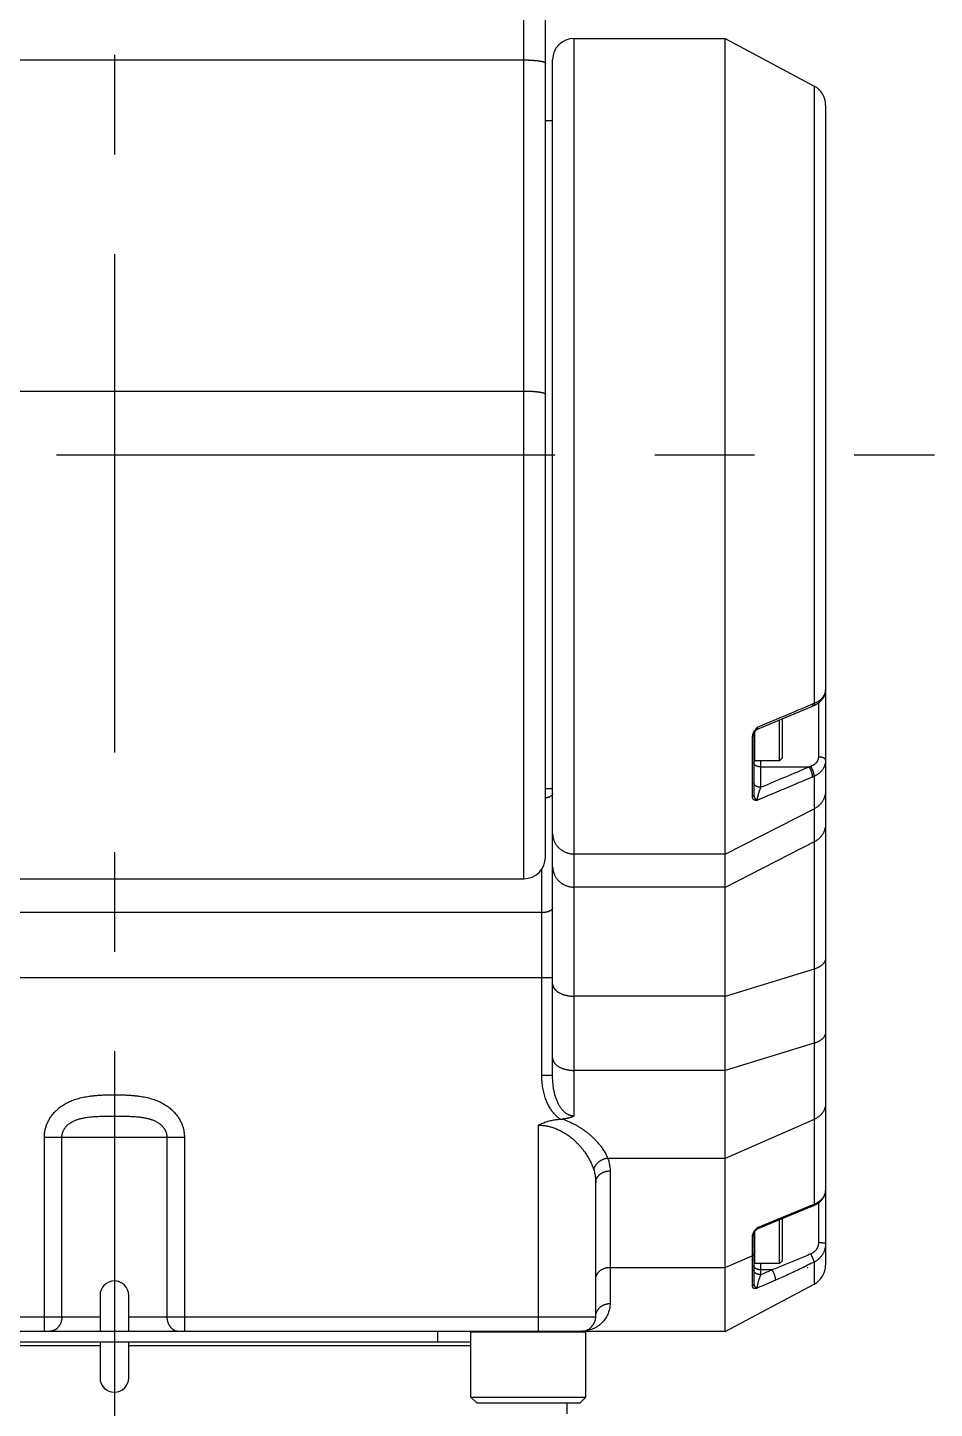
# Model space of a CAD drawing. Extents: x 0 to 3364, y 0 to 2376.
# Drawn here: x 914.1 to 1040.3, y 1127.6 to 1319.8 of the extents above; entities that cross this region are included whole.
import ezdxf

# ---------------------------------------------------------------- set-up
doc = ezdxf.new("R2010")
doc.units = 0
doc.header["$LTSCALE"] = 185.02
doc.linetypes.add('CENTER', pattern=[0.6, 0.375, -0.075, 0.075, -0.075])
doc.layers.get('0').update_dxf_attribs({"linetype": 'CONTINUOUS'})
doc.layers.add('DEFAULT_1', color=7, linetype='CENTER')

msp = doc.modelspace()

# ---------------------------------------------------------------- linework, layer by layer
for p, q in [((983.1641, 1201.3014), (983.1641, 1357.7278)), ((986.1641, 1204.3014), (986.1641, 1344.6545)), ((990.1641, 1318.3014), (1011.1641, 1318.3014)), ((990.1641, 1168.2528), (990.1641, 1318.3014)), ((1011.1641, 1138.2663), (1011.1641, 1318.3014)), ((1011.1641, 1318.2663), (1023.5726, 1311.6686)), ((869.1641, 1315.3013), (983.1641, 1315.3013)), ((987.1641, 1173.9191), (987.1641, 1315.3014)), ((1023.5726, 1311.6686), (1023.5725, 1225.7185)), ((1025.1641, 1309.0198), (1025.1641, 1147.5128)), ((987.1641, 1306.8014), (986.1641, 1306.8014)), ((869.1641, 1269.2027), (983.1641, 1269.2027)), ((1019.1229, 1223.5552), (1023.2714, 1225.2986)), ((1023.2714, 1225.2986), (1023.5275, 1225.4057)), ((1024.1641, 1225.7698), (1024.1641, 1218.2496)), ((1018.7641, 1217.7228), (1018.7641, 1223.4045)), ((1019.1641, 1218.1228), (1019.1641, 1223.5725)), ((1014.9519, 1221.0082), (1014.9519, 1212.7068)), ((1015.1641, 1221.2559), (1015.1641, 1213.0068)), ((1015.2641, 1221.6641), (1015.2641, 1217.7228)), ((1018.7641, 1217.7228), (1015.2641, 1217.7228)), ((1016.1641, 1214.0269), (1016.1641, 1217.7228)), ((1019.1641, 1218.1228), (1018.7641, 1217.7228)), ((1022.8838, 1216.85), (1016.1641, 1216.85)), ((1023.5725, 1215.5498), (1023.5725, 1155.9851)), ((987.1641, 1213.8014), (986.1641, 1213.8014)), ((1011.1641, 1204.7067), (1023.5726, 1211.0267)), ((1023.5726, 1206.4175), (1011.1641, 1200.0974)), ((990.1641, 1204.7418), (1011.1641, 1204.7418)), ((985.6641, 1173.9191), (985.6641, 1202.6433)), ((869.1641, 1201.3014), (983.1641, 1201.3014)), ((1011.1641, 1200.1326), (990.1641, 1200.1326)), ((985.6641, 1196.5796), (866.6641, 1196.5796)), ((1023.5726, 1188.7208), (1011.1641, 1184.9064)), ((987.1641, 1187.4998), (865.1641, 1187.4998)), ((1011.1641, 1184.9415), (990.1641, 1184.9415)), ((1023.5726, 1178.388), (1011.1641, 1174.5736)), ((987.1641, 1173.9191), (985.6641, 1173.9191)), ((1011.1641, 1174.6088), (990.1641, 1174.6088)), ((985.1641, 1166.9891), (985.1641, 1138.3014)), ((1023.5726, 1167.7892), (1011.1641, 1162.3637)), ((916.4173, 1165.3014), (935.9109, 1165.3014)), ((916.4173, 1138.3014), (916.4173, 1165.3014)), ((918.854, 1140.3014), (918.854, 1165.3014)), ((933.4742, 1165.3014), (933.4742, 1140.3014)), ((935.9109, 1165.3014), (935.9109, 1138.3014)), ((994.8264, 1162.3988), (1011.1641, 1162.3988)), ((995.1641, 1160.6159), (995.1641, 1142.1476)), ((993.1641, 1140.3014), (993.1641, 1158.9712)), ((1015.6947, 1152.7223), (1022.3246, 1155.4816)), ((1023.2035, 1155.6761), (1023.4669, 1155.7798)), ((1024.1641, 1156.1547), (1024.1641, 1150.5991)), ((1018.7641, 1147.7101), (1018.7641, 1153.8381)), ((1019.1641, 1148.1101), (1019.1641, 1154.0046)), ((1015.1641, 1151.7951), (1015.1641, 1144.8929)), ((1015.2641, 1152.1136), (1015.2641, 1147.7101)), ((1014.9519, 1151.5047), (1014.9519, 1144.5713)), ((1011.1641, 1147.149), (1014.9519, 1148.8052)), ((1019.1641, 1148.1101), (1018.7641, 1147.7101)), ((1023.5725, 1147.9314), (1023.5726, 1144.8639)), ((995.1641, 1147.1841), (1011.1641, 1147.1841)), ((1018.7641, 1147.7101), (1015.2641, 1147.7101)), ((1016.1641, 1146.1665), (1016.1641, 1147.7101)), ((1017.7138, 1146.8373), (1016.1641, 1146.8373)), ((1022.6136, 1147.107), (1022.6641, 1147.107)), ((1022.6641, 1147.1607), (1022.6641, 1147.107)), ((1011.1641, 1138.2663), (1023.5726, 1144.8639)), ((924.1641, 1143.3014), (924.1641, 1138.3014)), ((928.1641, 1138.3014), (928.1641, 1143.3014)), ((859.1641, 1140.3014), (924.1641, 1140.3014)), ((928.1641, 1140.3014), (993.1641, 1140.3014)), ((841.1641, 1138.3014), (1011.1641, 1138.3014)), ((971.1641, 1138.3014), (971.1641, 1136.8014)), ((975.7933, 1138.2014), (975.8933, 1138.3014)), ((975.7933, 1138.2014), (991.7933, 1138.2014)), ((975.7933, 1129.1014), (975.7933, 1138.2014)), ((991.7933, 1138.2014), (991.6933, 1138.3014)), ((991.7933, 1129.1014), (991.7933, 1138.2014)), ((863.2222, 1136.3011), (924.1641, 1136.3014)), ((863.6643, 1136.8014), (975.7933, 1136.8014)), ((924.1641, 1136.8014), (924.1641, 1131.8014)), ((928.1641, 1131.8014), (928.1641, 1136.8014)), ((928.1641, 1136.3014), (975.7933, 1136.3011)), ((975.7933, 1129.1014), (991.7933, 1129.1014)), ((976.5933, 1128.3014), (975.7933, 1129.1014)), ((990.9933, 1128.3014), (991.7933, 1129.1014)), ((976.5933, 1128.3014), (990.9933, 1128.3014)), ((989.1641, 1128.3014), (989.1641, 1126.8014))]:
    msp.add_line(p, q)
for points in [[(1023.5275, 1225.4057), (1023.5837, 1225.4305), (1023.6393, 1225.4563), (1023.6943, 1225.483), (1023.7487, 1225.5108), (1023.8025, 1225.5394), (1023.8556, 1225.5691), (1023.908, 1225.5996), (1023.9596, 1225.631), (1024.0105, 1225.6633), (1024.0605, 1225.6965), (1024.1097, 1225.7305), (1024.1581, 1225.7653), (1024.2056, 1225.8009), (1024.2521, 1225.8372), (1024.2977, 1225.8744), (1024.3424, 1225.9122), (1024.386, 1225.9508), (1024.4287, 1225.99), (1024.4703, 1226.0299), (1024.5108, 1226.0704), (1024.5503, 1226.1115), (1024.5886, 1226.1532), (1024.6259, 1226.1954), (1024.662, 1226.2382), (1024.6969, 1226.2815), (1024.7307, 1226.3253), (1024.7632, 1226.3695), (1024.7945, 1226.414), (1024.8245, 1226.4589), (1024.8533, 1226.5042), (1024.8808, 1226.5496), (1024.907, 1226.5953), (1024.9319, 1226.6412), (1024.9555, 1226.6871), (1024.9777, 1226.7332), (1024.9987, 1226.7794), (1025.0184, 1226.8257), (1025.0368, 1226.872), (1025.0539, 1226.9184), (1025.0698, 1226.9648), (1025.0844, 1227.0112), (1025.0977, 1227.0575), (1025.1098, 1227.1038), (1025.1206, 1227.15), (1025.1302, 1227.1962), (1025.1386, 1227.2422), (1025.1458, 1227.288), (1025.1518, 1227.3337), (1025.1566, 1227.3793), (1025.1602, 1227.4246), (1025.1626, 1227.4696), (1025.1639, 1227.5144), (1025.1641, 1227.5428)], [(1015.7771, 1222.1503), (1016.4903, 1222.4497), (1019.1229, 1223.5552)], [(1015.1641, 1221.2561), (1015.1642, 1221.2668), (1015.1648, 1221.2857), (1015.1659, 1221.305), (1015.1675, 1221.3248), (1015.1697, 1221.3449), (1015.1724, 1221.3655), (1015.1756, 1221.3864), (1015.1795, 1221.4077), (1015.1839, 1221.4293), (1015.1889, 1221.4512), (1015.1944, 1221.4734), (1015.2005, 1221.496), (1015.2073, 1221.5188), (1015.2109, 1221.5305)], [(1015.2108, 1221.5302), (1015.2141, 1221.5403), (1015.2227, 1221.5653), (1015.2319, 1221.5901), (1015.2418, 1221.6146), (1015.2523, 1221.6388), (1015.2635, 1221.6628), (1015.2753, 1221.6864), (1015.2877, 1221.7098), (1015.3007, 1221.7327), (1015.3144, 1221.7554), (1015.3286, 1221.7777), (1015.3434, 1221.7995), (1015.3588, 1221.821), (1015.3747, 1221.8421), (1015.3912, 1221.8628), (1015.4083, 1221.883), (1015.4258, 1221.9027), (1015.4439, 1221.922), (1015.4625, 1221.9408), (1015.4816, 1221.9591), (1015.5011, 1221.9769), (1015.5211, 1221.9941), (1015.5416, 1222.0108), (1015.5625, 1222.027), (1015.5838, 1222.0426), (1015.6055, 1222.0577), (1015.6276, 1222.0722), (1015.6501, 1222.086), (1015.673, 1222.0993), (1015.6962, 1222.112), (1015.7197, 1222.1241), (1015.7435, 1222.1355), (1015.7676, 1222.1463), (1015.7771, 1222.1503)], [(1023.4669, 1155.7798), (1023.5088, 1155.7965), (1023.5655, 1155.8201), (1023.6216, 1155.8446), (1023.677, 1155.8701), (1023.7318, 1155.8965), (1023.7858, 1155.9239), (1023.8392, 1155.9521), (1023.8919, 1155.9813), (1023.9437, 1156.0113), (1023.9948, 1156.0421), (1024.0451, 1156.0738), (1024.0946, 1156.1064), (1024.1432, 1156.1397), (1024.191, 1156.1739), (1024.2378, 1156.2088), (1024.2838, 1156.2445), (1024.3288, 1156.281), (1024.3729, 1156.3182), (1024.4159, 1156.3561), (1024.458, 1156.3947), (1024.499, 1156.4339), (1024.5389, 1156.4738), (1024.5777, 1156.5143), (1024.6154, 1156.5554), (1024.652, 1156.597), (1024.6874, 1156.6392), (1024.7216, 1156.6819), (1024.7546, 1156.725), (1024.7863, 1156.7685), (1024.8168, 1156.8124), (1024.8461, 1156.8567), (1024.874, 1156.9013), (1024.9007, 1156.9461), (1024.926, 1156.9912), (1024.9501, 1157.0365), (1024.9728, 1157.0819), (1024.9942, 1157.1275), (1025.0144, 1157.1733), (1025.0332, 1157.2191), (1025.0508, 1157.265), (1025.067, 1157.311), (1025.082, 1157.3571), (1025.0957, 1157.4032), (1025.1081, 1157.4492), (1025.1193, 1157.4952), (1025.1292, 1157.5412), (1025.1378, 1157.5871), (1025.1452, 1157.6328), (1025.1514, 1157.6785), (1025.1563, 1157.7239), (1025.16, 1157.7692), (1025.1626, 1157.8142), (1025.1639, 1157.859), (1025.1641, 1157.8879)], [(1015.7799, 1152.5961), (1022.3659, 1155.337), (1022.5063, 1155.3948), (1022.6464, 1155.4522), (1022.7862, 1155.509), (1022.9256, 1155.5652), (1023.0647, 1155.6209), (1023.2035, 1155.6761)], [(1015.1641, 1151.7951), (1015.1642, 1151.801), (1015.1646, 1151.8117), (1015.1653, 1151.823), (1015.1665, 1151.8349), (1015.1681, 1151.8475), (1015.1702, 1151.8607), (1015.1728, 1151.8745), (1015.1758, 1151.8888), (1015.1794, 1151.9038), (1015.1835, 1151.9192), (1015.1882, 1151.9352), (1015.1934, 1151.9517), (1015.1992, 1151.9687), (1015.2056, 1151.9861), (1015.2126, 1152.004), (1015.2202, 1152.0223), (1015.2284, 1152.0411), (1015.2372, 1152.0603), (1015.2468, 1152.0799), (1015.2569, 1152.1), (1015.2677, 1152.1204), (1015.2792, 1152.1411), (1015.2914, 1152.1622), (1015.3042, 1152.1837), (1015.3178, 1152.2054), (1015.3218, 1152.2117)]]:
    msp.add_lwpolyline(points)
for centre, radius, start, end in [((990.1641, 1315.3014), 3, 90, 180), ((1022.1641, 1309.0198), 3, 0, 62), ((1015.2641, 1217.8228), 0.1, 180, 270), ((983.1641, 1204.3014), 3, 270, 360), ((1016.1641, 1151.6728), 1, 112.597045, 147.389056), ((1015.2641, 1147.8101), 0.1, 180, 270), ((1022.1641, 1147.5128), 3, 298, 360), ((926.1641, 1143.3014), 2, 0, 180), ((991.1641, 1140.3014), 2, 270, 360), ((926.1641, 1131.8014), 2, 180, 360)]:
    msp.add_arc(centre, radius, start, end)
for points, start_tangent, end_tangent in [([(983.1641, 1315.3013), (983.3323, 1315.3006), (983.5, 1315.2984), (983.6667, 1315.2949), (983.8317, 1315.2899), (983.9946, 1315.2836), (984.155, 1315.2759), (984.3122, 1315.2668), (984.4658, 1315.2565), (984.6153, 1315.2448), (984.7602, 1315.2319), (984.9002, 1315.2178), (985.0346, 1315.2025), (985.1632, 1315.1862), (985.2855, 1315.1687), (985.4011, 1315.1503), (985.5096, 1315.1309), (985.6108, 1315.1106), (985.7043, 1315.0895), (985.7898, 1315.0676), (985.867, 1315.0451), (985.9358, 1315.0219), (985.9958, 1314.9982), (986.0469, 1314.974), (986.0889, 1314.9494), (986.1218, 1314.9245), (986.1453, 1314.8994), (986.1594, 1314.8741), (986.1641, 1314.8487)], (1, 0), (0, -1)), ([(983.1641, 1269.2027), (983.3323, 1269.202), (983.5, 1269.1999), (983.6667, 1269.1963), (983.8317, 1269.1914), (983.9946, 1269.185), (984.155, 1269.1773), (984.3122, 1269.1683), (984.4658, 1269.1579), (984.6153, 1269.1462), (984.7602, 1269.1333), (984.9002, 1269.1192), (985.0346, 1269.104), (985.1632, 1269.0876), (985.2855, 1269.0701), (985.4011, 1269.0517), (985.5096, 1269.0323), (985.6108, 1269.012), (985.7043, 1268.9909), (985.7898, 1268.969), (985.867, 1268.9465), (985.9358, 1268.9233), (985.9958, 1268.8996), (986.0469, 1268.8754), (986.0889, 1268.8508), (986.1218, 1268.8259), (986.1453, 1268.8008), (986.1594, 1268.7755), (986.1641, 1268.7501)], (1, 0), (0.00000019, -1)), ([(1023.5725, 1225.7185), (1023.7298, 1225.7852), (1023.8814, 1225.8585), (1024.0268, 1225.938), (1024.1654, 1226.0231), (1024.2966, 1226.1136), (1024.42, 1226.2088), (1024.5351, 1226.3083), (1024.6415, 1226.4116), (1024.7388, 1226.5181), (1024.8266, 1226.6274), (1024.9048, 1226.7389), (1024.973, 1226.8522), (1025.031, 1226.9667), (1025.0787, 1227.0821), (1025.116, 1227.1978), (1025.1427, 1227.3134), (1025.1588, 1227.4285), (1025.1641, 1227.5428)], (0.92970216, 0.36831223), (0.00000475, 1)), ([(1015.6947, 1222.4018), (1018.3134, 1223.5037), (1020.8649, 1224.5781), (1023.3533, 1225.6267)], (0.92177278, 0.38773051), (0.92146336, 0.38846529)), ([(1023.3533, 1225.6267), (1023.3571, 1225.5706), (1023.3578, 1225.5187), (1023.3554, 1225.4715), (1023.3498, 1225.4292), (1023.3411, 1225.3923), (1023.3294, 1225.3608), (1023.3147, 1225.335), (1023.2972, 1225.315), (1023.2769, 1225.3011), (1023.2714, 1225.2986)], (0.09217014, -0.99574327), (-0.92213198, -0.38687544)), ([(1023.3533, 1225.6267), (1023.4263, 1225.6574), (1023.4993, 1225.688), (1023.5725, 1225.7185)], (0.92146337, 0.38846527), (0.9234392, 0.38374478)), ([(1023.5726, 1225.7185), (1023.576, 1225.6598), (1023.576, 1225.6058), (1023.5725, 1225.5569), (1023.5658, 1225.5135), (1023.5556, 1225.4757), (1023.5422, 1225.4441), (1023.5257, 1225.4186), (1023.5061, 1225.3996), (1023.486, 1225.3882)], (0.08346973, -0.99651031), (-0.92351985, -0.38355064)), ([(1015.6947, 1222.4018), (1015.6709, 1222.3798), (1015.6481, 1222.3584), (1015.6256, 1222.3368), (1015.6025, 1222.3142), (1015.5783, 1222.2899), (1015.5521, 1222.2631), (1015.5233, 1222.2328), (1015.4919, 1222.1988), (1015.4583, 1222.1609), (1015.4218, 1222.1182), (1015.382, 1222.0695), (1015.3391, 1222.014), (1015.2931, 1221.9507), (1015.2441, 1221.8781), (1015.1922, 1221.794), (1015.14, 1221.6995), (1015.0912, 1221.5988), (1015.0492, 1221.4976), (1015.0145, 1221.3967), (1014.9872, 1221.2967), (1014.9677, 1221.1983), (1014.9559, 1221.102), (1014.9519, 1221.0082)], (-0.73775362, -0.67507007), (-0.00000315, -1)), ([(1015.1641, 1221.2559), (1015.1618, 1221.2256), (1015.1548, 1221.1957), (1015.1432, 1221.1664), (1015.1272, 1221.1382), (1015.107, 1221.1114), (1015.0827, 1221.0863), (1015.0548, 1221.0632), (1015.0234, 1221.0423), (1014.989, 1221.0239), (1014.9519, 1221.0082)], (-0.00000019, -1), (-0.93699261, -0.34934918)), ([(1015.2145, 1221.5415), (1015.2109, 1221.5304)], (-0.31096328, -0.95042193), (-0.30214482, -0.95326204)), ([(1015.6947, 1222.4018), (1015.6777, 1222.3741), (1015.6614, 1222.3478), (1015.6453, 1222.3219), (1015.6289, 1222.2956), (1015.6115, 1222.2681), (1015.5928, 1222.2386), (1015.5723, 1222.2064), (1015.5499, 1222.1713), (1015.5258, 1222.1337), (1015.4997, 1222.0929), (1015.4714, 1222.048), (1015.4407, 1221.9988), (1015.4079, 1221.9447), (1015.3729, 1221.8849), (1015.3358, 1221.818), (1015.2985, 1221.7453), (1015.2636, 1221.6699), (1015.2336, 1221.596), (1015.2145, 1221.5415)], (-0.52153287, -0.85323119), (-0.31096328, -0.95042193)), ([(1015.7771, 1222.1503), (1015.7757, 1222.1497), (1015.7591, 1222.1454), (1015.7444, 1222.1462), (1015.7314, 1222.1519), (1015.7203, 1222.1625), (1015.7109, 1222.1777), (1015.7034, 1222.1975), (1015.6976, 1222.2216), (1015.6936, 1222.2499), (1015.6913, 1222.2823), (1015.6907, 1222.3185), (1015.6919, 1222.3584), (1015.6947, 1222.4018)], (-0.92223195, -0.38663707), (0.08024279, 0.99677535)), ([(1016.1641, 1216.85), (1016.0816, 1216.8521), (1015.9995, 1216.8585), (1015.9187, 1216.8691), (1015.8394, 1216.8838), (1015.7624, 1216.9026), (1015.6882, 1216.9253), (1015.6172, 1216.9517), (1015.5499, 1216.9817), (1015.4869, 1217.0151), (1015.4284, 1217.0516), (1015.375, 1217.091), (1015.327, 1217.133), (1015.2847, 1217.1773), (1015.2484, 1217.2237), (1015.2183, 1217.2718), (1015.1947, 1217.3213), (1015.1778, 1217.3718), (1015.1676, 1217.4231), (1015.1641, 1217.4747)], (-1, 0), (0, 1)), ([(1024.1641, 1218.2496), (1024.1606, 1218.1551), (1024.1499, 1218.0616), (1024.1321, 1217.9696), (1024.1072, 1217.8793), (1024.0754, 1217.7909), (1024.0367, 1217.7048), (1023.9912, 1217.6212), (1023.9391, 1217.5403), (1023.8805, 1217.4625), (1023.8157, 1217.3878), (1023.7448, 1217.3166), (1023.668, 1217.2491), (1023.5858, 1217.1855), (1023.4983, 1217.1259), (1023.4059, 1217.0705), (1023.309, 1217.0195), (1023.2079, 1216.9729), (1023.1031, 1216.931)], (-0.00000535, -1), (-0.93743407, -0.34816283)), ([(1025.1641, 1217.8249), (1025.1588, 1217.6648), (1025.1427, 1217.5062), (1025.116, 1217.3495), (1025.0787, 1217.1953), (1025.031, 1217.0441), (1024.973, 1216.8964), (1024.9048, 1216.7525), (1024.8266, 1216.613), (1024.7388, 1216.4784), (1024.6415, 1216.349), (1024.5351, 1216.2253), (1024.42, 1216.1076), (1024.2966, 1215.9965), (1024.1654, 1215.8922), (1024.0268, 1215.7951), (1023.8814, 1215.7055), (1023.7298, 1215.6237), (1023.5725, 1215.5498)], (-0.00000112, -1), (-0.91642258, -0.400212)), ([(1025.1641, 1217.8249), (1025.1607, 1217.8599), (1025.1505, 1217.8948), (1025.1335, 1217.9291), (1025.11, 1217.9628), (1025.0799, 1217.9955), (1025.0436, 1218.027), (1025.0013, 1218.0572), (1024.9533, 1218.0857), (1024.8999, 1218.1125), (1024.8414, 1218.1374), (1024.7783, 1218.16), (1024.7111, 1218.1804), (1024.6401, 1218.1984), (1024.5658, 1218.2138), (1024.4888, 1218.2266), (1024.4096, 1218.2366), (1024.3287, 1218.2438), (1024.2467, 1218.2482), (1024.1641, 1218.2496)], (0, 1), (-1, 0)), ([(1023.3533, 1215.4573), (1020.8649, 1214.4131), (1018.3134, 1213.343), (1015.6947, 1212.2453)], (-0.92206629, -0.38703198), (-0.92228875, -0.38650157)), ([(1022.8838, 1216.85), (1019.58, 1215.4614), (1016.1641, 1214.0269)], (-0.92182529, -0.38760565), (-0.92205064, -0.38706925)), ([(1023.1031, 1216.931), (1023.0299, 1216.9039), (1022.9568, 1216.8769), (1022.8838, 1216.85)], (-0.93743442, -0.3481619), (-0.93849657, -0.34528856)), ([(1023.3533, 1215.4573), (1023.3571, 1215.5024), (1023.3578, 1215.5523), (1023.3554, 1215.6066), (1023.3498, 1215.6651), (1023.3411, 1215.7272), (1023.3294, 1215.7927), (1023.3147, 1215.861), (1023.2972, 1215.9318), (1023.2769, 1216.0044), (1023.2541, 1216.0786), (1023.2287, 1216.1537), (1023.2011, 1216.2293), (1023.1714, 1216.3049), (1023.1398, 1216.38), (1023.1065, 1216.454), (1023.0717, 1216.5265), (1023.0356, 1216.597), (1022.9986, 1216.665), (1022.9607, 1216.7302), (1022.9224, 1216.792), (1022.8838, 1216.85)], (0.12553319, 0.99208942), (-0.56769158, 0.82324132)), ([(1023.5726, 1215.5498), (1023.576, 1215.5966), (1023.576, 1215.6487), (1023.5725, 1215.7056), (1023.5658, 1215.7668), (1023.5556, 1215.8321), (1023.5422, 1215.9008), (1023.5257, 1215.9726), (1023.5061, 1216.0468), (1023.4836, 1216.123), (1023.4584, 1216.2006), (1023.4306, 1216.2791), (1023.4004, 1216.3578), (1023.3681, 1216.4362), (1023.3339, 1216.5138), (1023.298, 1216.59), (1023.2607, 1216.6642), (1023.2223, 1216.7359), (1023.1831, 1216.8046), (1023.1432, 1216.8698), (1023.1031, 1216.931)], (0.1148139, 0.99338702), (-0.56237901, 0.82687958)), ([(1023.5725, 1215.5498), (1023.4993, 1215.5188), (1023.4263, 1215.488), (1023.3533, 1215.4573)], (-0.92073154, -0.39019666), (-0.9220663, -0.38703196)), ([(987.1641, 1213.1705), (987.1606, 1213.124), (987.1502, 1213.0777), (987.1328, 1213.0319), (987.1085, 1212.9867), (987.0775, 1212.9424), (987.04, 1212.8992), (986.996, 1212.8572), (986.9458, 1212.8166), (986.8896, 1212.7778), (986.8277, 1212.7407), (986.7604, 1212.7057), (986.688, 1212.6728), (986.6108, 1212.6422), (986.5292, 1212.6141), (986.4435, 1212.5886), (986.3542, 1212.5658), (986.2617, 1212.5459), (986.1665, 1212.5288), (986.1641, 1212.5284)], (0, -1), (-0.98736179, -0.15848251)), ([(1016.1641, 1214.0269), (1016.0816, 1214.029), (1015.9995, 1214.0354), (1015.9187, 1214.046), (1015.8394, 1214.0607), (1015.7624, 1214.0795), (1015.6882, 1214.1022), (1015.6172, 1214.1286), (1015.5499, 1214.1586), (1015.4869, 1214.192), (1015.4284, 1214.2285), (1015.375, 1214.2679), (1015.327, 1214.3099), (1015.2847, 1214.3542), (1015.2484, 1214.4006), (1015.2183, 1214.4487), (1015.1947, 1214.4982), (1015.1778, 1214.5488), (1015.1676, 1214.6), (1015.1641, 1214.6516)], (-1, 0), (0, 1)), ([(1015.6947, 1212.2453), (1015.6919, 1212.2759), (1015.6907, 1212.3106), (1015.6913, 1212.3494), (1015.6936, 1212.3922), (1015.6976, 1212.439), (1015.7034, 1212.4896), (1015.7109, 1212.544), (1015.7203, 1212.6022), (1015.7314, 1212.6638), (1015.7444, 1212.7289), (1015.7591, 1212.7973), (1015.7757, 1212.8688), (1015.794, 1212.9433), (1015.8141, 1213.0204), (1015.8359, 1213.1001), (1015.8595, 1213.182), (1015.8846, 1213.2657), (1015.9113, 1213.3508), (1015.9394, 1213.437), (1015.9689, 1213.5237), (1015.9995, 1213.6106), (1016.0312, 1213.6969), (1016.0636, 1213.7823), (1016.0968, 1213.8661), (1016.1303, 1213.9478), (1016.1641, 1214.0269)], (-0.12653853, 0.99196169), (0.3998848, 0.91656541)), ([(1025.1641, 1213.5641), (1025.1587, 1213.3915), (1025.1425, 1213.2194), (1025.1155, 1213.0486), (1025.0778, 1212.8797), (1025.0296, 1212.7133), (1024.9711, 1212.5499), (1024.9024, 1212.3902), (1024.8238, 1212.2347), (1024.7356, 1212.084), (1024.6382, 1211.9387), (1024.5317, 1211.7992), (1024.4168, 1211.6662), (1024.2937, 1211.54), (1024.1629, 1211.4211), (1024.0248, 1211.3099), (1023.8801, 1211.2069), (1023.7292, 1211.1124), (1023.5726, 1211.0267)], (0, -1), (-0.89107429, -0.45385748)), ([(1015.1641, 1213.0068), (1015.1618, 1212.9701), (1015.1548, 1212.9339), (1015.1432, 1212.8985), (1015.1272, 1212.8643), (1015.107, 1212.8318), (1015.0827, 1212.8014), (1015.0548, 1212.7734), (1015.0234, 1212.7481), (1014.989, 1212.7258), (1014.9519, 1212.7068)], (-0.00000015, -1), (-0.91134734, -0.41163823)), ([(1014.9519, 1212.7068), (1014.9559, 1212.6405), (1014.9677, 1212.5783), (1014.9873, 1212.5207), (1015.0145, 1212.4679), (1015.0493, 1212.4203), (1015.0912, 1212.3779), (1015.1401, 1212.3412), (1015.1923, 1212.3116), (1015.2442, 1212.2894), (1015.2932, 1212.2733), (1015.3391, 1212.2618), (1015.3821, 1212.2535), (1015.4218, 1212.2479), (1015.4583, 1212.2441), (1015.4919, 1212.2418), (1015.5233, 1212.2405), (1015.552, 1212.2399), (1015.5782, 1212.24), (1015.6025, 1212.2404), (1015.6256, 1212.2412), (1015.6481, 1212.2423), (1015.6709, 1212.2436), (1015.6947, 1212.2453)], (0.00000423, -1), (0.99689366, 0.07875933)), ([(1015.1641, 1213.0068), (1015.167, 1212.9381), (1015.1754, 1212.8713), (1015.1894, 1212.8066), (1015.2089, 1212.7441), (1015.2337, 1212.684), (1015.2637, 1212.6264), (1015.2986, 1212.5713), (1015.3359, 1212.5215), (1015.3729, 1212.4786), (1015.4079, 1212.4425), (1015.4407, 1212.4117), (1015.4714, 1212.3852), (1015.4997, 1212.3625), (1015.5258, 1212.3429), (1015.5498, 1212.3259), (1015.5723, 1212.311), (1015.5928, 1212.2981), (1015.6115, 1212.2869), (1015.6288, 1212.2772), (1015.6453, 1212.2684), (1015.6614, 1212.2604), (1015.6777, 1212.2527), (1015.6947, 1212.2453)], (0.00000061, -1), (0.92295973, -0.38489652)), ([(987.1641, 1207.6156), (987.1692, 1207.4485), (987.1844, 1207.2819), (987.2097, 1207.1165), (987.245, 1206.9528), (987.2902, 1206.7914), (987.3451, 1206.6327), (987.4095, 1206.4773), (987.4832, 1206.3258), (987.5661, 1206.1787), (987.6577, 1206.0364), (987.7578, 1205.8995), (987.866, 1205.7683), (987.982, 1205.6435), (988.1054, 1205.5253), (988.2358, 1205.4141), (988.3727, 1205.3104), (988.5156, 1205.2146), (988.6641, 1205.1268), (988.8177, 1205.0475), (988.9759, 1204.9768), (989.1381, 1204.9151), (989.3037, 1204.8625), (989.4723, 1204.8193), (989.6432, 1204.7855), (989.8159, 1204.7612), (989.9897, 1204.7467), (990.1641, 1204.7418)], (0, -1), (1, 0)), ([(1025.1641, 1208.9549), (1025.1587, 1208.7823), (1025.1425, 1208.6102), (1025.1155, 1208.4394), (1025.0778, 1208.2705), (1025.0296, 1208.104), (1024.9711, 1207.9407), (1024.9024, 1207.781), (1024.8238, 1207.6255), (1024.7356, 1207.4748), (1024.6382, 1207.3295), (1024.5317, 1207.19), (1024.4168, 1207.057), (1024.2937, 1206.9307), (1024.1629, 1206.8118), (1024.0248, 1206.7007), (1023.8801, 1206.5977), (1023.7292, 1206.5032), (1023.5726, 1206.4175)], (0, -1), (-0.89107429, -0.45385748)), ([(987.1641, 1203.0064), (987.1692, 1202.8393), (987.1844, 1202.6727), (987.2097, 1202.5073), (987.245, 1202.3436), (987.2902, 1202.1821), (987.3451, 1202.0235), (987.4095, 1201.8681), (987.4832, 1201.7166), (987.5661, 1201.5695), (987.6577, 1201.4272), (987.7578, 1201.2903), (987.866, 1201.1591), (987.982, 1201.0342), (988.1054, 1200.916), (988.2358, 1200.8049), (988.3727, 1200.7012), (988.5156, 1200.6053), (988.6641, 1200.5176), (988.8177, 1200.4383), (988.9759, 1200.3676), (989.1381, 1200.3059), (989.3037, 1200.2533), (989.4723, 1200.21), (989.6432, 1200.1762), (989.8159, 1200.152), (989.9897, 1200.1374), (990.1641, 1200.1326)], (0, -1), (1, 0)), ([(987.1641, 1197.2606), (987.1606, 1197.2142), (987.1502, 1197.1679), (987.1328, 1197.1221), (987.1085, 1197.0769), (987.0775, 1197.0326), (987.04, 1196.9893), (986.996, 1196.9473), (986.9458, 1196.9068), (986.8896, 1196.8679), (986.8277, 1196.8309), (986.7604, 1196.7958), (986.688, 1196.7629), (986.6108, 1196.7324), (986.5292, 1196.7043), (986.4435, 1196.6788), (986.3542, 1196.656), (986.2617, 1196.636), (986.1665, 1196.619), (986.0688, 1196.6049), (985.9693, 1196.5939), (985.8684, 1196.586), (985.7665, 1196.5812), (985.6641, 1196.5796)], (0, -1), (-1, 0)), ([(1025.1641, 1190.2522), (1025.1587, 1190.148), (1025.1425, 1190.0442), (1025.1155, 1189.9411), (1025.0778, 1189.8391), (1025.0296, 1189.7387), (1024.9711, 1189.6401), (1024.9024, 1189.5437), (1024.8238, 1189.4498), (1024.7356, 1189.3589), (1024.6382, 1189.2712), (1024.5317, 1189.187), (1024.4168, 1189.1067), (1024.2937, 1189.0305), (1024.1629, 1188.9588), (1024.0248, 1188.8917), (1023.8801, 1188.8295), (1023.7292, 1188.7725), (1023.5726, 1188.7208)], (0, -1), (-0.95585583, -0.29383607)), ([(987.1641, 1186.6759), (987.1692, 1186.5751), (987.1844, 1186.4746), (987.2097, 1186.3747), (987.245, 1186.2759), (987.2902, 1186.1785), (987.3451, 1186.0827), (987.4095, 1185.989), (987.4832, 1185.8975), (987.5661, 1185.8087), (987.6577, 1185.7228), (987.7578, 1185.6402), (987.866, 1185.5611), (987.982, 1185.4857), (988.1054, 1185.4143), (988.2358, 1185.3473), (988.3727, 1185.2847), (988.5156, 1185.2268), (988.6641, 1185.1739), (988.8177, 1185.126), (988.9759, 1185.0833), (989.1381, 1185.0461), (989.3037, 1185.0144), (989.4723, 1184.9882), (989.6432, 1184.9678), (989.8159, 1184.9532), (989.9897, 1184.9444), (990.1641, 1184.9415)], (0, -1), (1, 0)), ([(1025.1641, 1179.9195), (1025.1587, 1179.8153), (1025.1425, 1179.7114), (1025.1155, 1179.6084), (1025.0778, 1179.5064), (1025.0296, 1179.4059), (1024.9711, 1179.3073), (1024.9024, 1179.2109), (1024.8238, 1179.1171), (1024.7356, 1179.0262), (1024.6382, 1178.9385), (1024.5317, 1178.8543), (1024.4168, 1178.774), (1024.2937, 1178.6978), (1024.1629, 1178.626), (1024.0248, 1178.5589), (1023.8801, 1178.4968), (1023.7292, 1178.4397), (1023.5726, 1178.388)], (0, -1), (-0.95585583, -0.29383607)), ([(987.1641, 1176.3432), (987.1692, 1176.2423), (987.1844, 1176.1418), (987.2097, 1176.042), (987.245, 1175.9432), (987.2902, 1175.8457), (987.3451, 1175.75), (987.4095, 1175.6562), (987.4832, 1175.5648), (987.5661, 1175.476), (987.6577, 1175.3901), (987.7578, 1175.3075), (987.866, 1175.2283), (987.982, 1175.1529), (988.1054, 1175.0816), (988.2358, 1175.0145), (988.3727, 1174.952), (988.5156, 1174.8941), (988.6641, 1174.8411), (988.8177, 1174.7932), (988.9759, 1174.7506), (989.1381, 1174.7133), (989.3037, 1174.6816), (989.4723, 1174.6555), (989.6432, 1174.6351), (989.8159, 1174.6205), (989.9897, 1174.6117), (990.1641, 1174.6088)], (0, -1), (1, 0)), ([(988.2382, 1167.8114), (988.0652, 1167.9353), (987.8901, 1168.075), (987.7163, 1168.229), (987.5444, 1168.3978), (987.3749, 1168.5819), (987.2084, 1168.7821), (987.0455, 1168.9988), (986.8868, 1169.2326), (986.7333, 1169.4841), (986.5857, 1169.7537), (986.445, 1170.0418), (986.3122, 1170.3486), (986.1884, 1170.6744), (986.0748, 1171.0192), (985.9725, 1171.3828), (985.8828, 1171.7648), (985.8068, 1172.1646), (985.7459, 1172.5814), (985.7011, 1173.0139), (985.6735, 1173.4604), (985.6641, 1173.9191)], (-0.82797119, 0.56077063), (0.00000079, 1)), ([(990.1641, 1168.2528), (990.0533, 1168.2563), (989.9417, 1168.2672), (989.8292, 1168.2855), (989.7158, 1168.3116), (989.6013, 1168.3457), (989.4858, 1168.3884), (989.3695, 1168.44), (989.2522, 1168.501), (989.1341, 1168.572), (989.0155, 1168.6534), (988.8966, 1168.7457), (988.7781, 1168.849), (988.6605, 1168.9637), (988.544, 1169.0901), (988.4287, 1169.2291), (988.3149, 1169.3812), (988.2031, 1169.5468), (988.0937, 1169.7265), (987.9872, 1169.9209), (987.8839, 1170.1308), (987.7847, 1170.3563), (987.6901, 1170.5978), (987.6008, 1170.8559), (987.5175, 1171.1308), (987.4409, 1171.4228), (987.3721, 1171.7318), (987.3116, 1172.0573), (987.2605, 1172.3996), (987.2193, 1172.758), (987.1891, 1173.1309), (987.1705, 1173.5179), (987.1641, 1173.9191)], (-1, 0.00000321), (0.00000016, 1)), ([(916.4173, 1165.3014), (916.4237, 1165.5498), (916.4428, 1165.7992), (916.4749, 1166.0488), (916.5201, 1166.2978), (916.5783, 1166.5453), (916.6494, 1166.7906), (916.7335, 1167.0331), (916.8304, 1167.2725), (916.9404, 1167.5088), (917.0634, 1167.7415), (917.1996, 1167.9701), (917.3489, 1168.1943), (917.5114, 1168.4137), (917.6874, 1168.6279), (917.8769, 1168.8365), (918.0802, 1169.0392), (918.2975, 1169.2356), (918.5291, 1169.4252), (918.7758, 1169.6079), (919.038, 1169.7833), (919.3164, 1169.9508), (919.6119, 1170.1103), (919.9257, 1170.2612), (920.2594, 1170.4032), (920.6153, 1170.5359), (920.9946, 1170.6586), (921.3913, 1170.7684), (921.8032, 1170.8647), (922.2309, 1170.9478), (922.6741, 1171.0181), (923.1325, 1171.0762), (923.6068, 1171.1229), (924.0964, 1171.1591), (924.5992, 1171.1857), (925.1135, 1171.2037), (925.6364, 1171.2141), (926.1638, 1171.2175), (926.6912, 1171.2141), (927.2141, 1171.2037), (927.7284, 1171.1857), (928.2312, 1171.1591), (928.7208, 1171.123), (929.1952, 1171.0763), (929.6536, 1171.0182), (930.0968, 1170.9479), (930.5245, 1170.8648), (930.9365, 1170.7685), (931.3332, 1170.6587), (931.7127, 1170.536), (932.0687, 1170.4032), (932.4025, 1170.2612), (932.7164, 1170.1103), (933.0119, 1169.9509), (933.2902, 1169.7833), (933.5525, 1169.6079), (933.7991, 1169.4252), (934.0307, 1169.2357), (934.248, 1169.0393), (934.4513, 1168.8366), (934.6409, 1168.628), (934.8168, 1168.4138), (934.9794, 1168.1944), (935.1287, 1167.9702), (935.2648, 1167.7416), (935.3879, 1167.5089), (935.4979, 1167.2725), (935.5948, 1167.033), (935.6789, 1166.7905), (935.75, 1166.5452), (935.8082, 1166.2977), (935.8534, 1166.0487), (935.8855, 1165.7991), (935.9046, 1165.5497), (935.9109, 1165.3014)], (0.00000459, 1), (0.00000458, -1)), ([(1025.1641, 1169.9675), (1025.1587, 1169.8193), (1025.1425, 1169.6716), (1025.1155, 1169.525), (1025.0778, 1169.38), (1025.0296, 1169.2371), (1024.9711, 1169.0968), (1024.9024, 1168.9597), (1024.8238, 1168.8262), (1024.7356, 1168.6969), (1024.6382, 1168.5721), (1024.5317, 1168.4524), (1024.4168, 1168.3382), (1024.2937, 1168.2298), (1024.1629, 1168.1278), (1024.0248, 1168.0323), (1023.8801, 1167.9439), (1023.7292, 1167.8628), (1023.5726, 1167.7892)], (0, -1), (-0.91624174, -0.40062586)), ([(918.854, 1165.3014), (918.8577, 1165.4256), (918.869, 1165.5503), (918.8878, 1165.6751), (918.9143, 1165.7996), (918.9484, 1165.9234), (918.9903, 1166.046), (919.0399, 1166.1672), (919.0972, 1166.287), (919.1625, 1166.4051), (919.2358, 1166.5214), (919.3173, 1166.6358), (919.4071, 1166.7479), (919.5054, 1166.8576), (919.6125, 1166.9647), (919.7287, 1167.069), (919.8543, 1167.1703), (919.9897, 1167.2685), (920.1354, 1167.3633), (920.2922, 1167.4547), (920.4609, 1167.5424), (920.6424, 1167.6261), (920.8379, 1167.7058), (921.0489, 1167.7813), (921.2775, 1167.8523), (921.5261, 1167.9187), (921.7972, 1167.98), (922.0877, 1168.0349), (922.3974, 1168.083), (922.728, 1168.1246), (923.0805, 1168.1598), (923.4561, 1168.1888), (923.856, 1168.2122), (924.2804, 1168.2303), (924.7271, 1168.2435), (925.1935, 1168.2526), (925.6747, 1168.2578), (926.1638, 1168.2594), (926.6529, 1168.2578), (927.1341, 1168.2526), (927.6005, 1168.2436), (928.0473, 1168.2303), (928.4717, 1168.2122), (928.8717, 1168.1889), (929.2473, 1168.1598), (929.5999, 1168.1247), (929.9305, 1168.0831), (930.2402, 1168.0349), (930.5308, 1167.9801), (930.8019, 1167.9187), (931.0507, 1167.8523), (931.2793, 1167.7813), (931.4904, 1167.7059), (931.6859, 1167.6261), (931.8673, 1167.5424), (932.0361, 1167.4547), (932.1929, 1167.3633), (932.3386, 1167.2685), (932.474, 1167.1704), (932.5996, 1167.069), (932.7157, 1166.9647), (932.8228, 1166.8576), (932.9211, 1166.7479), (933.0109, 1166.6358), (933.0924, 1166.5215), (933.1657, 1166.4051), (933.231, 1166.287), (933.2884, 1166.1672), (933.338, 1166.046), (933.3799, 1165.9233), (933.414, 1165.7995), (933.4405, 1165.675), (933.4593, 1165.5503), (933.4705, 1165.4256), (933.4742, 1165.3014)], (0.00000222, 1), (0.00000222, -1)), ([(985.1641, 1166.9891), (985.4771, 1167.1378), (985.787, 1167.27), (986.0948, 1167.3864), (986.4014, 1167.4881), (986.7072, 1167.5756), (987.013, 1167.6493), (987.3193, 1167.7096), (987.6259, 1167.7567), (987.9323, 1167.7906), (988.2382, 1167.8114)], (0.89439927, 0.44726942), (0.99890835, 0.0467131)), ([(985.1641, 1166.9891), (985.412, 1166.9842), (985.6615, 1166.9695), (985.9127, 1166.9447), (986.1657, 1166.9096), (986.4206, 1166.8638), (986.6773, 1166.8071), (986.936, 1166.7392), (987.1972, 1166.6594), (987.4614, 1166.5672), (987.7288, 1166.4619), (987.9994, 1166.3429), (988.2725, 1166.2098), (988.5475, 1166.0622), (988.8234, 1165.9001), (989.0993, 1165.7233), (989.3744, 1165.5321), (989.6476, 1165.3266), (989.918, 1165.1071), (990.1846, 1164.8739), (990.4465, 1164.6274), (990.7026, 1164.3684), (990.9513, 1164.0981), (991.1915, 1163.8174), (991.422, 1163.5276), (991.6415, 1163.2303), (991.8489, 1162.9268), (992.0433, 1162.6185), (992.2237, 1162.3072), (992.3893, 1161.9943), (992.5395, 1161.6813), (992.6738, 1161.3695), (992.792, 1161.0601), (992.894, 1160.7541)], (1, -0.00000185), (0.29466322, -0.95560116)), ([(988.2382, 1167.8114), (988.3871, 1167.8196), (988.5439, 1167.8298)], (0.99890835, 0.0467131), (0.99780431, 0.06623115)), ([(990.1641, 1168.2528), (990.0118, 1168.1815), (989.8567, 1168.1169), (989.6998, 1168.0591), (989.5418, 1168.0081), (989.3811, 1167.9632), (989.2177, 1167.9243), (989.0521, 1167.8915), (988.8846, 1167.8649), (988.7151, 1167.8443), (988.5439, 1167.8298)], (-0.89657273, -0.44289654), (-0.9978043, -0.06623131)), ([(988.5439, 1167.8298), (988.8762, 1167.7112), (989.2112, 1167.5796), (989.5479, 1167.4346), (989.8852, 1167.2762), (990.2221, 1167.1044), (990.5574, 1166.9194), (990.8901, 1166.7213), (991.2191, 1166.5104), (991.5431, 1166.2871), (991.8612, 1166.0518), (992.1718, 1165.8052), (992.4732, 1165.5485), (992.764, 1165.2825), (993.043, 1165.0085), (993.3085, 1164.7278), (993.5594, 1164.4417), (993.7945, 1164.1514), (994.0127, 1163.8585), (994.2132, 1163.5643), (994.3952, 1163.2701), (994.5583, 1162.9771), (994.7021, 1162.6864), (994.8264, 1162.3988)], (0.94710104, -0.32093554), (0.37207893, -0.92820109)), ([(992.894, 1160.7541), (992.9165, 1160.8616), (992.9471, 1160.9687), (992.9855, 1161.0749), (993.0317, 1161.1797), (993.0853, 1161.2827), (993.1462, 1161.3836), (993.2142, 1161.4818), (993.2889, 1161.5769), (993.3701, 1161.6686), (993.4573, 1161.7565), (993.5503, 1161.8402), (993.6487, 1161.9193), (993.7519, 1161.9936), (993.8597, 1162.0627), (993.9715, 1162.1262), (994.0868, 1162.1841), (994.2053, 1162.236), (994.3264, 1162.2816), (994.4496, 1162.3209), (994.5743, 1162.3536), (994.7001, 1162.3796), (994.8264, 1162.3988)], (0.16977201, 0.98548337), (0.992304, 0.12382558)), ([(994.8264, 1162.3988), (994.9287, 1162.1086), (995.0129, 1161.8148), (995.0788, 1161.518), (995.1261, 1161.2188), (995.1546, 1160.9179), (995.1641, 1160.6159)], (0.35965092, -0.93308693), (0.0000005, -1)), ([(992.894, 1160.7541), (992.9758, 1160.4639), (993.0431, 1160.1701), (993.0958, 1159.8733), (993.1337, 1159.5741), (993.1565, 1159.2732), (993.1641, 1158.9712)], (0.29466311, -0.9556012), (0.0000001, -1)), ([(993.1641, 1158.9712), (993.1684, 1159.0787), (993.1812, 1159.1859), (993.2026, 1159.292), (993.2323, 1159.3969), (993.2703, 1159.4998), (993.3164, 1159.6006), (993.3704, 1159.6986), (993.4321, 1159.7935), (993.5012, 1159.8849), (993.5774, 1159.9724), (993.6605, 1160.0556), (993.7499, 1160.1341), (993.8454, 1160.2077), (993.9466, 1160.276), (994.053, 1160.3387), (994.1641, 1160.3955), (994.2796, 1160.4463), (994.3988, 1160.4907), (994.5213, 1160.5286), (994.6465, 1160.5598), (994.774, 1160.5843), (994.9031, 1160.6018), (995.0333, 1160.6123), (995.1641, 1160.6159)], (0, 1), (1, 0)), ([(1023.5725, 1155.9851), (1023.7295, 1156.0535), (1023.8807, 1156.1285), (1024.0255, 1156.2099), (1024.1635, 1156.2972), (1024.2941, 1156.39), (1024.417, 1156.4878), (1024.5317, 1156.5903), (1024.6377, 1156.6969), (1024.7349, 1156.8071), (1024.8229, 1156.9205), (1024.9013, 1157.0367), (1024.9699, 1157.1551), (1025.0286, 1157.2754), (1025.077, 1157.397), (1025.1149, 1157.5195), (1025.1422, 1157.6425), (1025.1586, 1157.7654), (1025.1641, 1157.8879)], (0.92649595, 0.37630474), (0.00000351, 1)), ([(1022.3246, 1155.4816), (1022.3205, 1155.4355), (1022.3132, 1155.3948), (1022.3026, 1155.3598), (1022.2889, 1155.3307), (1022.2722, 1155.3079), (1022.2525, 1155.2913), (1022.2393, 1155.2845)], (-0.04952924, -0.99877267), (-0.92304865, -0.38468324)), ([(1022.3246, 1155.4816), (1022.7408, 1155.6531), (1023.1568, 1155.8209), (1023.5725, 1155.9851)], (0.92323008, 0.38424761), (0.93146172, 0.36383934)), ([(1023.5726, 1155.9851), (1023.5655, 1155.9375), (1023.5552, 1155.8954), (1023.5416, 1155.8591), (1023.5249, 1155.8288), (1023.5052, 1155.8049), (1023.4826, 1155.7874), (1023.4669, 1155.7798)], (-0.1064411, -0.99431901), (-0.93130709, -0.36423495)), ([(1015.6947, 1152.7223), (1015.6712, 1152.7019), (1015.6484, 1152.6818), (1015.6256, 1152.6613), (1015.6021, 1152.6398), (1015.5773, 1152.6165), (1015.5504, 1152.5909), (1015.5211, 1152.5621), (1015.4895, 1152.5303), (1015.4557, 1152.4951), (1015.4191, 1152.4556), (1015.3794, 1152.411), (1015.3371, 1152.3612), (1015.2917, 1152.3047), (1015.2435, 1152.2406), (1015.1926, 1152.1674), (1015.1404, 1152.0848), (1015.0918, 1151.9979), (1015.0496, 1151.9108), (1015.0147, 1151.825), (1014.9874, 1151.741), (1014.9677, 1151.6593), (1014.9559, 1151.5804), (1014.9519, 1151.5047)], (-0.75852554, -0.65164331), (-0.00000332, -1)), ([(1015.1641, 1151.7951), (1015.1618, 1151.7596), (1015.1548, 1151.7245), (1015.1432, 1151.6902), (1015.1272, 1151.6571), (1015.107, 1151.6257), (1015.0827, 1151.5962), (1015.0548, 1151.5691), (1015.0234, 1151.5446), (1014.989, 1151.523), (1014.9519, 1151.5047)], (0, -1), (-0.91624179, -0.40062573)), ([(1015.6947, 1152.7223), (1015.6779, 1152.6986), (1015.6616, 1152.6759), (1015.6453, 1152.6535), (1015.6286, 1152.6307), (1015.6108, 1152.6068), (1015.5916, 1152.5812), (1015.5707, 1152.5534), (1015.5481, 1152.5238), (1015.524, 1152.4922), (1015.4978, 1152.4579), (1015.4695, 1152.4205), (1015.4393, 1152.3801), (1015.4068, 1152.3359), (1015.3724, 1152.2874), (1015.336, 1152.2337), (1015.3218, 1152.2117)], (-0.57560693, -0.81772652), (-0.53892854, -0.84235149)), ([(1015.7799, 1152.5961), (1015.7638, 1152.5914), (1015.7491, 1152.5917), (1015.7361, 1152.5968), (1015.7248, 1152.6067), (1015.7153, 1152.6212), (1015.7075, 1152.6403), (1015.7015, 1152.6637), (1015.6972, 1152.6911), (1015.6947, 1152.7223)], (-0.92314441, -0.38445337), (-0.05168425, 0.99866348)), ([(1024.1641, 1150.5991), (1024.1605, 1150.4894), (1024.1496, 1150.381), (1024.1316, 1150.2743), (1024.1064, 1150.1696), (1024.0744, 1150.0671), (1024.0354, 1149.9671), (1023.9898, 1149.87), (1023.9376, 1149.776), (1023.8791, 1149.6853), (1023.8143, 1149.5982), (1023.7436, 1149.5149), (1023.6671, 1149.4358), (1023.5851, 1149.361), (1023.4978, 1149.2907), (1023.4057, 1149.2252), (1023.3089, 1149.1647), (1023.208, 1149.1093), (1023.1031, 1149.0592)], (-0.00000444, -1), (-0.91406325, -0.40557165)), ([(1025.1641, 1150.5118), (1025.1587, 1150.3306), (1025.1423, 1150.151), (1025.1153, 1149.9739), (1025.0776, 1149.7997), (1025.0295, 1149.6289), (1024.9711, 1149.462), (1024.9026, 1149.2995), (1024.8244, 1149.142), (1024.7365, 1148.9897), (1024.6394, 1148.8432), (1024.5333, 1148.703), (1024.4186, 1148.5694), (1024.2955, 1148.443), (1024.1647, 1148.3241), (1024.0265, 1148.2131), (1023.8814, 1148.1105), (1023.7299, 1148.0165), (1023.5725, 1147.9314)], (-0.00000266, -1), (-0.89337137, -0.44931904)), ([(1025.1641, 1150.5118), (1025.1607, 1150.519), (1025.1505, 1150.5262), (1025.1335, 1150.5333), (1025.11, 1150.5402), (1025.0799, 1150.5469), (1025.0436, 1150.5534), (1025.0013, 1150.5596), (1024.9533, 1150.5654), (1024.8999, 1150.571), (1024.8414, 1150.5761), (1024.7783, 1150.5807), (1024.7111, 1150.5849), (1024.6401, 1150.5886), (1024.5658, 1150.5918), (1024.4888, 1150.5944), (1024.4096, 1150.5965), (1024.3287, 1150.5979), (1024.2467, 1150.5988), (1024.1641, 1150.5991)], (0, 1), (-1, 0.00000001)), ([(1015.1641, 1149.0956), (1015.1622, 1149.0633), (1015.1564, 1149.0313), (1015.1468, 1148.9999), (1015.1336, 1148.9695), (1015.1167, 1148.9403), (1015.0965, 1148.9125), (1015.073, 1148.8866), (1015.0465, 1148.8627), (1015.0173, 1148.841), (1014.9857, 1148.8218), (1014.9519, 1148.8052)], (0, -1), (-0.91624174, -0.40062586)), ([(1023.1031, 1149.0592), (1022.1939, 1148.6606), (1021.2786, 1148.2688), (1020.3673, 1147.8882), (1019.4668, 1147.5218), (1018.581, 1147.171), (1017.7138, 1146.8373)], (-0.91406397, -0.40557004), (-0.93508217, -0.35443101)), ([(1023.5725, 1147.9314), (1022.6634, 1147.4757), (1021.7481, 1147.028), (1020.8368, 1146.5934), (1019.9363, 1146.1751), (1019.0504, 1145.7749), (1018.1833, 1145.3944)], (-0.89178795, -0.45245358), (-0.91799205, -0.39659878)), ([(1023.5726, 1147.9314), (1023.5686, 1147.9642), (1023.5614, 1148.0025), (1023.5509, 1148.046), (1023.5373, 1148.0946), (1023.5206, 1148.1478), (1023.5009, 1148.2053), (1023.4785, 1148.2666), (1023.4534, 1148.3314), (1023.4258, 1148.3991), (1023.3959, 1148.4693), (1023.364, 1148.5416), (1023.3303, 1148.6153), (1023.2949, 1148.6899), (1023.2582, 1148.765), (1023.2204, 1148.84), (1023.1817, 1148.9144), (1023.1426, 1148.9877), (1023.1031, 1149.0592)], (-0.07666009, 0.99705729), (-0.48857387, 0.87252254)), ([(993.1641, 1145.5394), (993.1681, 1145.6427), (993.1799, 1145.7456), (993.1996, 1145.8476), (993.227, 1145.9484), (993.262, 1146.0477), (993.3046, 1146.1449), (993.3545, 1146.2397), (993.4115, 1146.3318), (993.4755, 1146.4207), (993.5461, 1146.5061), (993.6231, 1146.5878), (993.7062, 1146.6653), (993.795, 1146.7383), (993.8893, 1146.8067), (993.9886, 1146.87), (994.0925, 1146.9281), (994.2006, 1146.9807), (994.3126, 1147.0276), (994.4279, 1147.0686), (994.5461, 1147.1036), (994.6668, 1147.1324), (994.7894, 1147.155), (994.9135, 1147.1711), (995.0386, 1147.1809), (995.1641, 1147.1841)], (0, 1), (1, 0)), ([(1016.1641, 1146.8373), (1016.0816, 1146.8394), (1015.9995, 1146.8458), (1015.9187, 1146.8564), (1015.8394, 1146.8711), (1015.7624, 1146.8899), (1015.6882, 1146.9126), (1015.6172, 1146.939), (1015.5499, 1146.969), (1015.4869, 1147.0024), (1015.4284, 1147.0389), (1015.375, 1147.0783), (1015.327, 1147.1203), (1015.2847, 1147.1646), (1015.2484, 1147.211), (1015.2183, 1147.2591), (1015.1947, 1147.3086), (1015.1778, 1147.3591), (1015.1676, 1147.4104), (1015.1641, 1147.462)], (-1, 0), (0, 1)), ([(1016.1641, 1146.1665), (1016.0816, 1146.1686), (1015.9995, 1146.175), (1015.9187, 1146.1856), (1015.8394, 1146.2004), (1015.7624, 1146.2191), (1015.6882, 1146.2418), (1015.6172, 1146.2682), (1015.5499, 1146.2982), (1015.4869, 1146.3316), (1015.4284, 1146.3681), (1015.375, 1146.4075), (1015.327, 1146.4495), (1015.2847, 1146.4939), (1015.2484, 1146.5403), (1015.2183, 1146.5884), (1015.1947, 1146.6379), (1015.1778, 1146.6884), (1015.1676, 1146.7396), (1015.1641, 1146.7912)], (-1, 0), (0, 1)), ([(1015.6947, 1144.3206), (1015.6885, 1144.3427), (1015.6839, 1144.3691), (1015.6811, 1144.3996), (1015.68, 1144.4342), (1015.6806, 1144.4727), (1015.6829, 1144.5152), (1015.6869, 1144.5616), (1015.6928, 1144.6119), (1015.7004, 1144.6663), (1015.7099, 1144.7245), (1015.7212, 1144.7864), (1015.7344, 1144.8517), (1015.7494, 1144.9203), (1015.7662, 1144.9922), (1015.7849, 1145.0672), (1015.8053, 1145.145), (1015.8276, 1145.2253), (1015.8516, 1145.308), (1015.8773, 1145.3927), (1015.9047, 1145.4789), (1015.9335, 1145.5663), (1015.9636, 1145.6543), (1015.9951, 1145.7425), (1016.0275, 1145.8304), (1016.0609, 1145.9172), (1016.0949, 1146.0025), (1016.1294, 1146.0858), (1016.1641, 1146.1665)], (-0.33231898, 0.94316706), (0.40243238, 0.91544971)), ([(1017.7138, 1146.8373), (1016.9433, 1146.5036), (1016.1641, 1146.1665)], (-0.91760471, -0.39749414), (-0.9178312, -0.39697089)), ([(1018.1833, 1145.3944), (1018.1918, 1145.4331), (1018.197, 1145.4771), (1018.1989, 1145.5262), (1018.1974, 1145.58), (1018.1927, 1145.6382), (1018.1846, 1145.7003), (1018.1733, 1145.766), (1018.1588, 1145.8347), (1018.1413, 1145.906), (1018.1208, 1145.9794), (1018.0976, 1146.0544), (1018.0717, 1146.1306), (1018.0433, 1146.2072), (1018.0127, 1146.284), (1017.98, 1146.3602), (1017.9454, 1146.4354), (1017.9093, 1146.5091), (1017.8718, 1146.5807), (1017.8333, 1146.6498), (1017.7939, 1146.7159), (1017.754, 1146.7785), (1017.7138, 1146.8373)], (0.27174368, 0.96236967), (-0.57915278, 0.81521902)), ([(1022.6641, 1147.1607), (1022.6389, 1147.1339), (1022.6136, 1147.107)], (-0.68421447, -0.72928085), (-0.68626855, -0.72734825)), ([(1015.1641, 1144.8929), (1015.1618, 1144.8535), (1015.1548, 1144.8146), (1015.1432, 1144.7767), (1015.1272, 1144.7401), (1015.107, 1144.7053), (1015.0827, 1144.6726), (1015.0548, 1144.6426), (1015.0234, 1144.6155), (1014.989, 1144.5916), (1014.9519, 1144.5713)], (0.00000037, -1), (-0.90005601, -0.43577424)), ([(1014.9519, 1144.5713), (1014.9554, 1144.5231), (1014.966, 1144.4789), (1014.9835, 1144.4388), (1015.0078, 1144.4031), (1015.0389, 1144.3719), (1015.0765, 1144.3453), (1015.1203, 1144.3235), (1015.1685, 1144.3068), (1015.2185, 1144.2953), (1015.2673, 1144.2882), (1015.3132, 1144.2846), (1015.3565, 1144.2833), (1015.3968, 1144.2838), (1015.4339, 1144.2854), (1015.4683, 1144.2879), (1015.5003, 1144.2908), (1015.5299, 1144.2942), (1015.5568, 1144.2976), (1015.5815, 1144.3011), (1015.6046, 1144.3046), (1015.6268, 1144.3083), (1015.6487, 1144.3121), (1015.6711, 1144.3161), (1015.6947, 1144.3206)], (-0.00000491, -1), (0.98166393, 0.19061987)), ([(1015.1641, 1144.8929), (1015.1667, 1144.8392), (1015.1742, 1144.7876), (1015.1867, 1144.7381), (1015.2041, 1144.6906), (1015.2263, 1144.6454), (1015.2531, 1144.6024), (1015.2844, 1144.5617), (1015.3188, 1144.5244), (1015.3545, 1144.4913), (1015.3894, 1144.463), (1015.4222, 1144.4393), (1015.4531, 1144.4192), (1015.4819, 1144.402), (1015.5084, 1144.3875), (1015.533, 1144.3752), (1015.5558, 1144.3646), (1015.5769, 1144.3557), (1015.5962, 1144.3482), (1015.6138, 1144.3418), (1015.6303, 1144.3365), (1015.6462, 1144.3318), (1015.6618, 1144.3277), (1015.6778, 1144.3239), (1015.6947, 1144.3206)], (-0.0000003, -1), (0.98406496, -0.17780932)), ([(1018.1833, 1145.3944), (1016.9499, 1144.8619), (1015.6947, 1144.3206)], (-0.9179919, -0.39659914), (-0.91833348, -0.39580756)), ([(995.1641, 1142.1476), (995.1521, 1141.8492), (995.1149, 1141.546), (995.0507, 1141.2381), (994.9578, 1140.9282), (994.8349, 1140.6195), (994.6807, 1140.3147), (994.4948, 1140.0177), (994.2771, 1139.7323), (994.0276, 1139.462), (993.7479, 1139.2114), (993.4392, 1138.9841), (993.1043, 1138.7841), (992.7463, 1138.615), (992.3686, 1138.4799), (991.9758, 1138.3814), (991.5725, 1138.3215), (991.2225, 1138.3018)], (0.00000843, -1), (-0.99990143, -0.01404022)), ([(993.1641, 1140.3014), (993.1684, 1140.4222), (993.1812, 1140.5424), (993.2026, 1140.6616), (993.2323, 1140.7792), (993.2703, 1140.8948), (993.3164, 1141.0079), (993.3704, 1141.1179), (993.4321, 1141.2245), (993.5012, 1141.3271), (993.5774, 1141.4253), (993.6605, 1141.5187), (993.7499, 1141.6068), (993.8454, 1141.6894), (993.9466, 1141.7661), (994.053, 1141.8364), (994.1641, 1141.9002), (994.2796, 1141.9572), (994.3988, 1142.007), (994.5213, 1142.0496), (994.6465, 1142.0847), (994.774, 1142.1121), (994.9031, 1142.1318), (995.0333, 1142.1436), (995.1641, 1142.1476)], (0, 1), (1, 0)), ([(918.854, 1140.3014), (918.8508, 1140.1758), (918.8412, 1140.0507), (918.8253, 1139.9266), (918.803, 1139.804), (918.7745, 1139.6834), (918.74, 1139.5652), (918.6994, 1139.4498), (918.6531, 1139.3379), (918.6012, 1139.2298), (918.5438, 1139.1258), (918.4812, 1139.0266), (918.4138, 1138.9323), (918.3416, 1138.8435), (918.265, 1138.7604), (918.1844, 1138.6834), (918.1, 1138.6128), (918.0122, 1138.5488), (917.9212, 1138.4918), (917.8276, 1138.4419), (917.7316, 1138.3993), (917.6336, 1138.3642), (917.534, 1138.3368), (917.4332, 1138.3172), (917.3316, 1138.3054), (917.2296, 1138.3014)], (0, -1), (-1, 0)), ([(933.4742, 1140.3014), (933.4774, 1140.1758), (933.487, 1140.0507), (933.503, 1139.9266), (933.5253, 1139.804), (933.5537, 1139.6834), (933.5883, 1139.5652), (933.6288, 1139.4498), (933.6752, 1139.3379), (933.7271, 1139.2298), (933.7845, 1139.1258), (933.847, 1139.0266), (933.9145, 1138.9323), (933.9867, 1138.8435), (934.0632, 1138.7604), (934.1439, 1138.6834), (934.2283, 1138.6128), (934.3161, 1138.5488), (934.407, 1138.4918), (934.5007, 1138.4419), (934.5967, 1138.3993), (934.6947, 1138.3642), (934.7943, 1138.3368), (934.8951, 1138.3172), (934.9967, 1138.3054), (935.0987, 1138.3014)], (0, -1), (1, 0))]:
    msp.add_spline(points, degree=3, dxfattribs=dict(start_tangent=start_tangent, end_tangent=end_tangent))
at = {"layer": 'DEFAULT_1'}
for p, q in [((926.1641, 1510.3014), (926.1641, 928.9826)), ((807.1027, 1260.3014), (1040.3077, 1260.3014))]:
    msp.add_line(p, q, dxfattribs=at)

doc.saveas('drawing.dxf')
